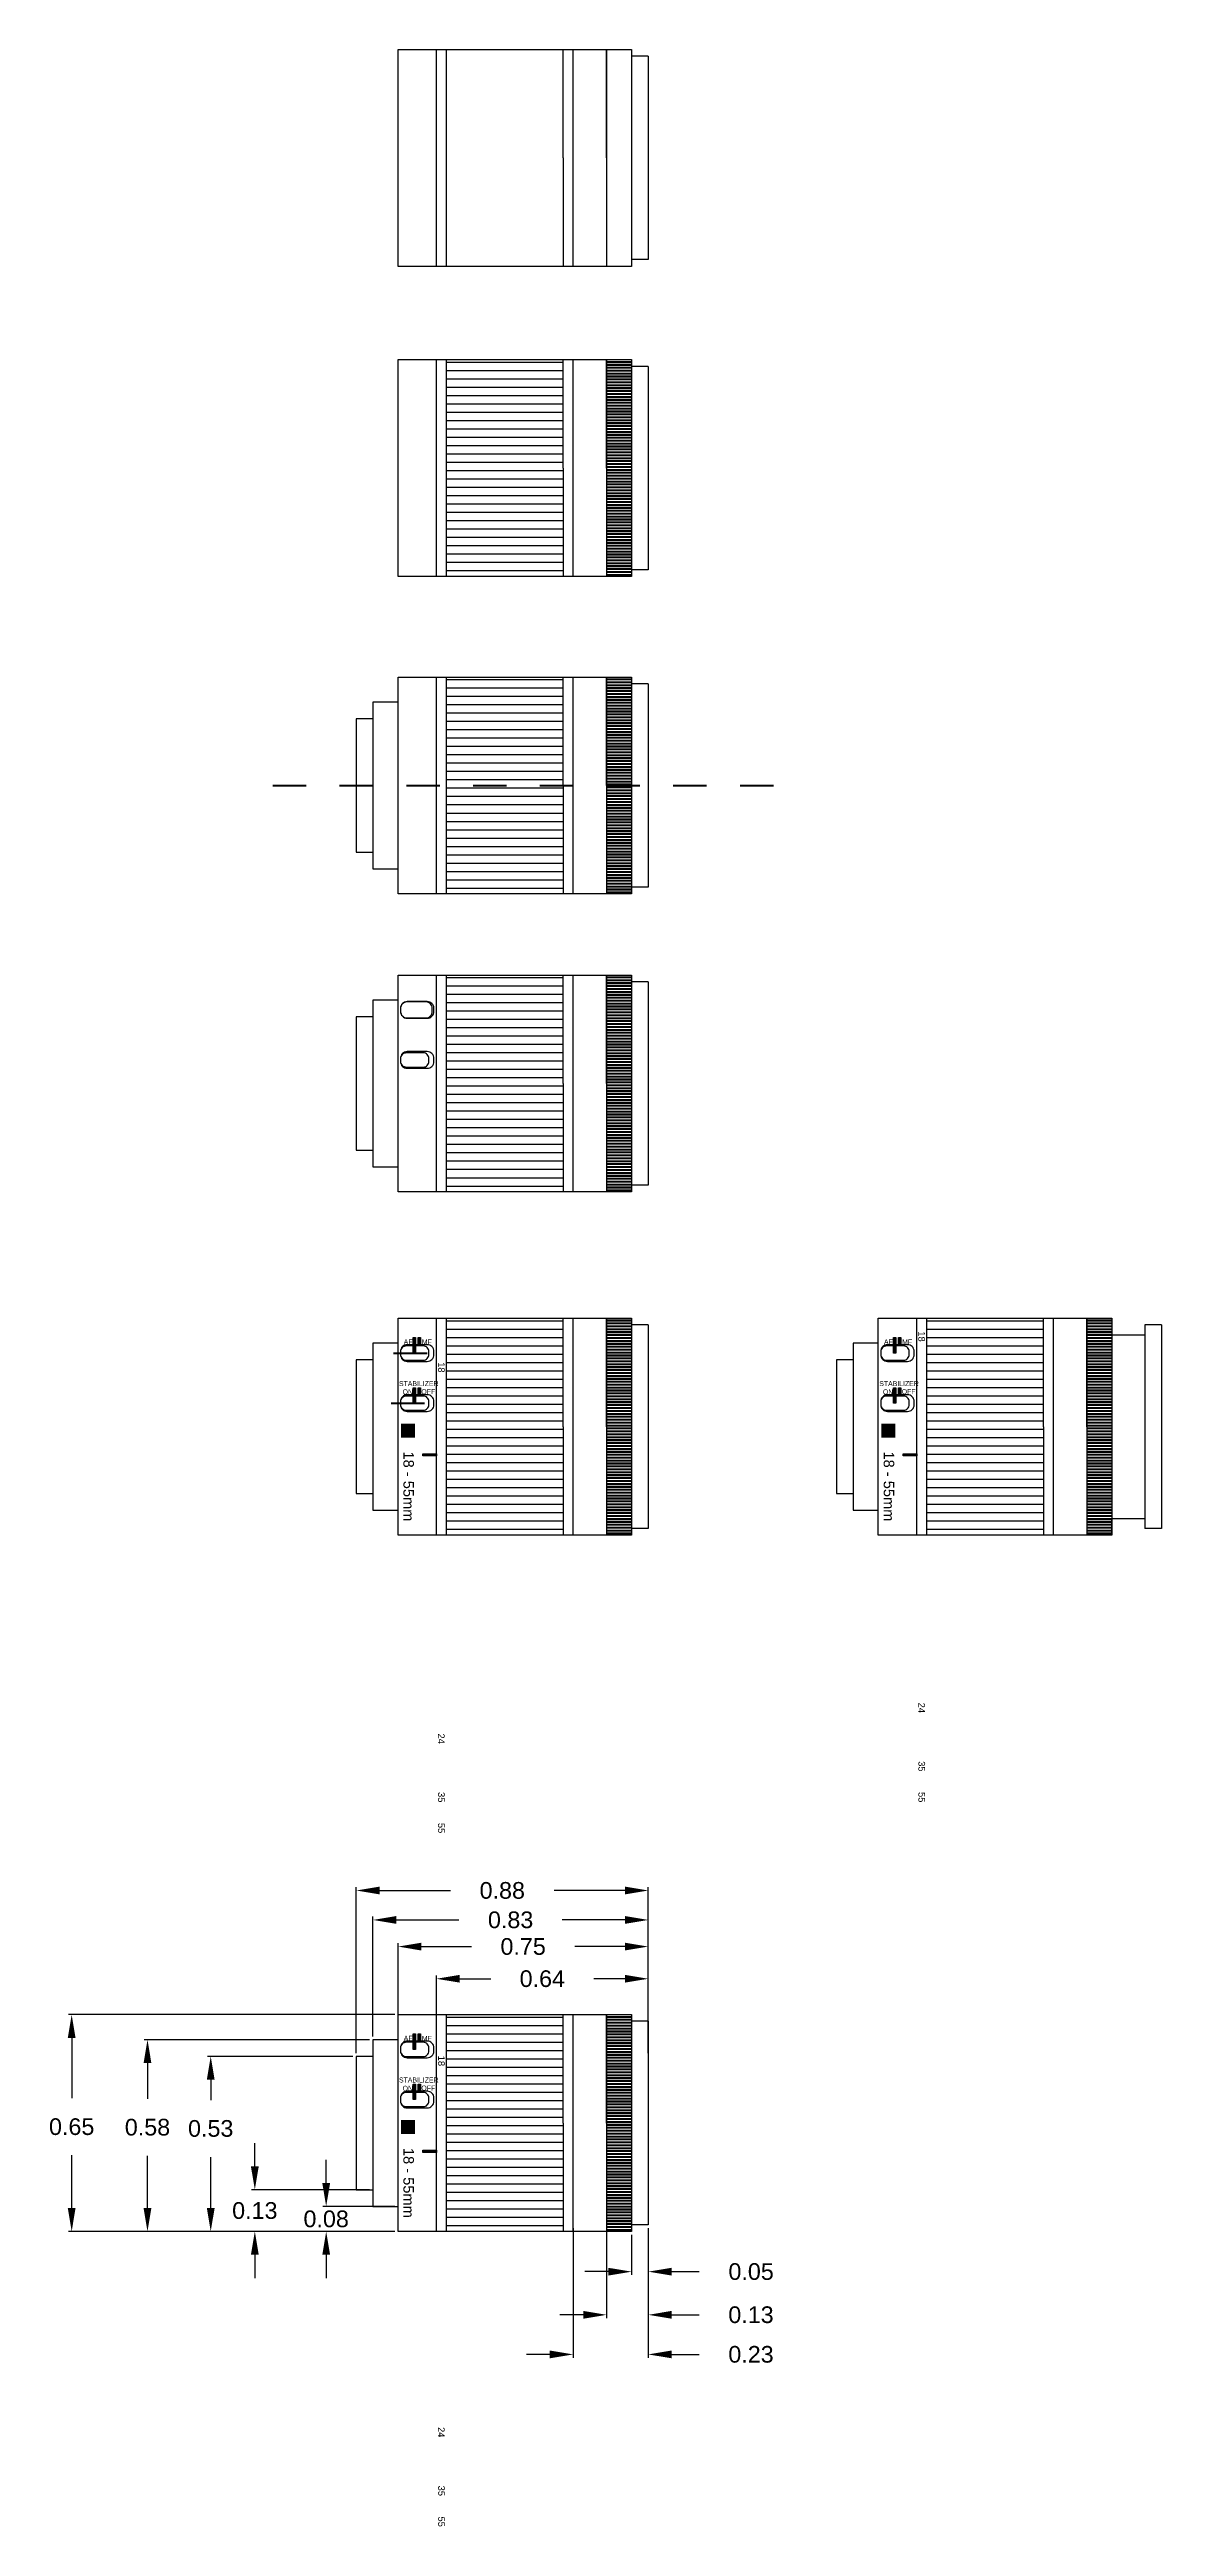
# Model space of a CAD drawing. Header units: millimetres. Extents: x -0.15 to 8.44, y -2.46 to 4.96.
# Drawn here: x -0.15 to 3.18, y -2.46 to 4.96 of the extents above; entities that cross this region are included whole.
import ezdxf

# ---------------------------------------------------------------- set-up
doc = ezdxf.new("R2010")
doc.units = ezdxf.units.MM
doc.header["$MEASUREMENT"] = 0
doc.linetypes.add('DASHED2', pattern=[0.375, 0.25, -0.125])
doc.linetypes.add('PHANTOM2', pattern=[1.25, 0.625, -0.125, 0.125, -0.125, 0.125, -0.125])
for name, color, linetype in [('AXA DE SIMETRIE', 20, 'PHANTOM2'), ('COMUTATOR', 161, 'Continuous'), ('COTARE', 100, 'Continuous'), ('detalii obiectiv', 252, 'Continuous'), ('ILUSTRATII', 255, 'Continuous'), ('INEL CONTROL', 161, 'Continuous'), ('INEL ZOOM', 161, 'Continuous'), ('obiectiv', 255, 'Continuous'), ('SCALA DISTANTA FOCALA', 255, 'Continuous'), ('STABILIZATOR', 141, 'Continuous')]:
    doc.layers.add(name, color=color, linetype=linetype)
doc.styles.get("Standard").update_dxf_attribs({"font": 'arial.ttf'})
doc.dimstyles.get("Standard").update_dxf_attribs({"dimtxt": 0.18, "dimasz": 0.18, "dimexe": 0.18, "dimexo": 0.0625, "dimgap": 0.09, "dimtad": 0, "dimtih": 1, "dimtoh": 1, "dimdec": 4, "dimzin": 0, "dimdsep": 46, "dimtxsty": 'Standard', "dimcen": 0.09, "dimadec": 0, "dimazin": 0, "dimtfac": 1, "dimtdec": 4, "dimtofl": 0, "dimtmove": 0, "dimatfit": 3, "dimfxl": 1, "dimtolj": 1, "dimtzin": 0, "dimarcsym": 0})

# ---------------------------------------------------------------- blocks, each defined once
blk = doc.blocks.new('*D1')
at = {"layer": 'COTARE', "color": 0, "lineweight": -2, "transparency": 16777216}
for p, q in [((1.0052, -0.9385), (1.0052, -0.8109)), ((1.6402, -0.9385), (1.6402, -0.8109)), ((1.0752, -0.8209), (1.1679, -0.8209)), ((1.5702, -0.8209), (1.4775, -0.8209))]:
    blk.add_line(p, q, dxfattribs=at)
at = {"layer": 'COTARE', "color": 0, "lineweight": 158, "transparency": 16777216}
for points in [[(1.0752, -0.8092), (1.0752, -0.8325), (1.0052, -0.8209)], [(1.5702, -0.8092), (1.5702, -0.8325), (1.6402, -0.8209)]]:
    blk.add_solid(points, dxfattribs=at)
at = {"layer": 'Defpoints', "color": 0, "lineweight": 158, "transparency": 16777216}
for p in [(1.0052, -0.8209), (1.0052, -0.9485), (1.6402, -0.9485)]:
    blk.add_point(p, dxfattribs=at)
at = {"layer": 'COTARE', "color": 0, "transparency": 16777216, "insert": (1.3227, -0.8209), "char_height": 0.05, "attachment_point": 5}
blk.add_mtext('\\A1;0.64', dxfattribs=at)
blk = doc.blocks.new('*D2')
at = {"layer": 'COTARE', "color": 0, "lineweight": -2, "transparency": 16777216}
for p, q in [((0.8902, -0.9385), (0.8902, -0.7144)), ((0.9602, -0.7244), (1.1101, -0.7244)), ((1.5702, -0.7244), (1.4203, -0.7244)), ((1.6402, -0.9385), (1.6402, -0.7144))]:
    blk.add_line(p, q, dxfattribs=at)
at = {"layer": 'COTARE', "color": 0, "lineweight": 158, "transparency": 16777216}
for points in [[(0.9602, -0.7128), (0.9602, -0.7361), (0.8902, -0.7244)], [(1.5702, -0.7128), (1.5702, -0.7361), (1.6402, -0.7244)]]:
    blk.add_solid(points, dxfattribs=at)
at = {"layer": 'Defpoints', "color": 0, "lineweight": 158, "transparency": 16777216}
for p in [(0.8902, -0.7244), (0.8902, -0.9485), (1.6402, -0.9485)]:
    blk.add_point(p, dxfattribs=at)
at = {"layer": 'COTARE', "color": 0, "transparency": 16777216, "insert": (1.2652, -0.7244), "char_height": 0.05, "attachment_point": 5}
blk.add_mtext('\\A1;0.75', dxfattribs=at)
blk = doc.blocks.new('*D3')
at = {"layer": 'COTARE', "color": 0, "lineweight": -2, "transparency": 16777216}
for p, q in [((0.8152, -0.9935), (0.8152, -0.6345)), ((0.8852, -0.6445), (1.0728, -0.6445)), ((1.5702, -0.6445), (1.3826, -0.6445)), ((1.6402, -0.9935), (1.6402, -0.6345))]:
    blk.add_line(p, q, dxfattribs=at)
at = {"layer": 'COTARE', "color": 0, "lineweight": 158, "transparency": 16777216}
for points in [[(0.8852, -0.6328), (0.8852, -0.6562), (0.8152, -0.6445)], [(1.5702, -0.6328), (1.5702, -0.6562), (1.6402, -0.6445)]]:
    blk.add_solid(points, dxfattribs=at)
at = {"layer": 'Defpoints', "color": 0, "lineweight": 158, "transparency": 16777216}
for p in [(1.6402, -0.6445), (0.8152, -1.0035), (1.6402, -1.0035)]:
    blk.add_point(p, dxfattribs=at)
at = {"layer": 'COTARE', "color": 0, "transparency": 16777216, "insert": (1.2277, -0.6445), "char_height": 0.05, "attachment_point": 5}
blk.add_mtext('\\A1;0.83', dxfattribs=at)
blk = doc.blocks.new('*D4')
at = {"layer": 'COTARE', "color": 0, "lineweight": -2, "transparency": 16777216}
for p, q in [((0.7652, -1.0435), (0.7652, -0.5463)), ((0.8352, -0.5563), (1.0477, -0.5563)), ((1.5702, -0.5563), (1.3577, -0.5563)), ((1.6402, -1.0435), (1.6402, -0.5463))]:
    blk.add_line(p, q, dxfattribs=at)
at = {"layer": 'COTARE', "color": 0, "lineweight": 158, "transparency": 16777216}
for points in [[(0.8352, -0.5446), (0.8352, -0.568), (0.7652, -0.5563)], [(1.5702, -0.5446), (1.5702, -0.568), (1.6402, -0.5563)]]:
    blk.add_solid(points, dxfattribs=at)
at = {"layer": 'Defpoints', "color": 0, "lineweight": 158, "transparency": 16777216}
for p in [(1.6402, -0.5563), (0.7652, -1.0535), (1.6402, -1.0535)]:
    blk.add_point(p, dxfattribs=at)
at = {"layer": 'COTARE', "color": 0, "transparency": 16777216, "insert": (1.2027, -0.5563), "char_height": 0.05, "attachment_point": 5}
blk.add_mtext('\\A1;0.88', dxfattribs=at)
blk = doc.blocks.new('*D5')
at = {"layer": 'COTARE', "color": 0, "lineweight": -2, "transparency": 16777216}
for p, q in [((0.6749, -1.4335), (0.6749, -1.3635)), ((0.8802, -1.5035), (0.6649, -1.5035)), ((0.8802, -1.5785), (0.6649, -1.5785)), ((0.6749, -1.6485), (0.6749, -1.7185))]:
    blk.add_line(p, q, dxfattribs=at)
at = {"layer": 'COTARE', "color": 0, "lineweight": 158, "transparency": 16777216}
for points in [[(0.6633, -1.4335), (0.6866, -1.4335), (0.6749, -1.5035)], [(0.6633, -1.6485), (0.6866, -1.6485), (0.6749, -1.5785)]]:
    blk.add_solid(points, dxfattribs=at)
at = {"layer": 'Defpoints', "color": 0, "lineweight": 158, "transparency": 16777216}
for p in [(0.6749, -1.5035), (0.8902, -1.5035), (0.8902, -1.5785)]:
    blk.add_point(p, dxfattribs=at)
at = {"layer": 'COTARE', "color": 0, "transparency": 16777216, "insert": (0.6749, -1.541), "char_height": 0.05, "attachment_point": 5}
blk.add_mtext('\\A1;0.08', dxfattribs=at)
blk = doc.blocks.new('*D6')
at = {"layer": 'COTARE', "color": 0, "lineweight": -2, "transparency": 16777216}
for p, q in [((0.4611, -1.3835), (0.4611, -1.3135)), ((0.8052, -1.4535), (0.4511, -1.4535)), ((0.8802, -1.5785), (0.4511, -1.5785)), ((0.4611, -1.6485), (0.4611, -1.7185))]:
    blk.add_line(p, q, dxfattribs=at)
at = {"layer": 'COTARE', "color": 0, "lineweight": 158, "transparency": 16777216}
for points in [[(0.4494, -1.3835), (0.4728, -1.3835), (0.4611, -1.4535)], [(0.4494, -1.6485), (0.4728, -1.6485), (0.4611, -1.5785)]]:
    blk.add_solid(points, dxfattribs=at)
at = {"layer": 'Defpoints', "color": 0, "lineweight": 158, "transparency": 16777216}
for p in [(0.4611, -1.4535), (0.8152, -1.4535), (0.8902, -1.5785)]:
    blk.add_point(p, dxfattribs=at)
at = {"layer": 'COTARE', "color": 0, "transparency": 16777216, "insert": (0.4611, -1.516), "char_height": 0.05, "attachment_point": 5}
blk.add_mtext('\\A1;0.13', dxfattribs=at)
blk = doc.blocks.new('*D7')
at = {"layer": 'COTARE', "color": 0, "lineweight": -2, "transparency": 16777216}
for p, q in [((0.7552, -1.0535), (0.3189, -1.0535)), ((0.3289, -1.1235), (0.3289, -1.1844)), ((0.3289, -1.5085), (0.3289, -1.3555)), ((0.8802, -1.5785), (0.3189, -1.5785))]:
    blk.add_line(p, q, dxfattribs=at)
at = {"layer": 'COTARE', "color": 0, "lineweight": 158, "transparency": 16777216}
for points in [[(0.3173, -1.1235), (0.3406, -1.1235), (0.3289, -1.0535)], [(0.3173, -1.5085), (0.3406, -1.5085), (0.3289, -1.5785)]]:
    blk.add_solid(points, dxfattribs=at)
at = {"layer": 'Defpoints', "color": 0, "lineweight": 158, "transparency": 16777216}
for p in [(0.3289, -1.0535), (0.7652, -1.0535), (0.8902, -1.5785)]:
    blk.add_point(p, dxfattribs=at)
at = {"layer": 'COTARE', "color": 0, "transparency": 16777216, "insert": (0.3289, -1.2699), "char_height": 0.05, "attachment_point": 5}
blk.add_mtext('\\A1;0.53', dxfattribs=at)
blk = doc.blocks.new('*D8')
at = {"layer": 'COTARE', "color": 0, "lineweight": -2, "transparency": 16777216}
for p, q in [((0.8052, -1.0035), (0.1294, -1.0035)), ((0.1394, -1.0735), (0.1394, -1.1805)), ((0.1394, -1.5085), (0.1394, -1.3516)), ((0.8802, -1.5785), (0.1294, -1.5785))]:
    blk.add_line(p, q, dxfattribs=at)
at = {"layer": 'COTARE', "color": 0, "lineweight": 158, "transparency": 16777216}
for points in [[(0.1277, -1.0735), (0.151, -1.0735), (0.1394, -1.0035)], [(0.1277, -1.5085), (0.151, -1.5085), (0.1394, -1.5785)]]:
    blk.add_solid(points, dxfattribs=at)
at = {"layer": 'Defpoints', "color": 0, "lineweight": 158, "transparency": 16777216}
for p in [(0.1394, -1.0035), (0.8152, -1.0035), (0.8902, -1.5785)]:
    blk.add_point(p, dxfattribs=at)
at = {"layer": 'COTARE', "color": 0, "transparency": 16777216, "insert": (0.1394, -1.2661), "char_height": 0.05, "attachment_point": 5}
blk.add_mtext('\\A1;0.58', dxfattribs=at)
blk = doc.blocks.new('*D9')
at = {"layer": 'COTARE', "color": 0, "lineweight": -2, "transparency": 16777216}
for p, q in [((0.8802, -0.9285), (-0.0978, -0.9285)), ((-0.0878, -0.9985), (-0.0878, -1.179)), ((-0.0878, -1.5085), (-0.0878, -1.3501)), ((0.8802, -1.5785), (-0.0978, -1.5785))]:
    blk.add_line(p, q, dxfattribs=at)
at = {"layer": 'COTARE', "color": 0, "lineweight": 158, "transparency": 16777216}
for points in [[(-0.0995, -0.9985), (-0.0762, -0.9985), (-0.0878, -0.9285)], [(-0.0995, -1.5085), (-0.0762, -1.5085), (-0.0878, -1.5785)]]:
    blk.add_solid(points, dxfattribs=at)
at = {"layer": 'Defpoints', "color": 0, "lineweight": 158, "transparency": 16777216}
for p in [(-0.0878, -0.9285), (0.8902, -0.9285), (0.8902, -1.5785)]:
    blk.add_point(p, dxfattribs=at)
at = {"layer": 'COTARE', "color": 0, "transparency": 16777216, "insert": (-0.0878, -1.2646), "char_height": 0.05, "attachment_point": 5}
blk.add_mtext('\\A1;0.65', dxfattribs=at)
blk = doc.blocks.new('*D19')
at = {"layer": 'COTARE', "color": 0, "lineweight": -2, "transparency": 16777216}
for p, q in [((1.5902, -1.5885), (1.5902, -1.709)), ((1.6402, -1.5685), (1.6402, -1.709)), ((1.5202, -1.699), (1.4502, -1.699)), ((1.7102, -1.699), (1.7932, -1.699))]:
    blk.add_line(p, q, dxfattribs=at)
at = {"layer": 'COTARE', "color": 0, "lineweight": 158, "transparency": 16777216}
for points in [[(1.5202, -1.6874), (1.5202, -1.7107), (1.5902, -1.699)], [(1.7102, -1.6874), (1.7102, -1.7107), (1.6402, -1.699)]]:
    blk.add_solid(points, dxfattribs=at)
at = {"layer": 'Defpoints', "color": 0, "lineweight": 158, "transparency": 16777216}
for p in [(1.6402, -1.5585), (1.5902, -1.5785), (1.6402, -1.699)]:
    blk.add_point(p, dxfattribs=at)
at = {"layer": 'COTARE', "color": 0, "transparency": 16777216, "insert": (1.9484, -1.699), "char_height": 0.05, "attachment_point": 5}
blk.add_mtext('\\A1;0.05', dxfattribs=at)
blk = doc.blocks.new('*D20')
at = {"layer": 'COTARE', "color": 0, "lineweight": -2, "transparency": 16777216}
for p, q in [((1.5152, -1.5685), (1.5152, -1.8384)), ((1.6402, -1.5685), (1.6402, -1.8384)), ((1.4452, -1.8284), (1.3752, -1.8284)), ((1.7102, -1.8284), (1.7932, -1.8284))]:
    blk.add_line(p, q, dxfattribs=at)
at = {"layer": 'COTARE', "color": 0, "lineweight": 158, "transparency": 16777216}
for points in [[(1.4452, -1.8167), (1.4452, -1.8401), (1.5152, -1.8284)], [(1.7102, -1.8167), (1.7102, -1.8401), (1.6402, -1.8284)]]:
    blk.add_solid(points, dxfattribs=at)
at = {"layer": 'Defpoints', "color": 0, "lineweight": 158, "transparency": 16777216}
for p in [(1.5152, -1.5585), (1.6402, -1.5585), (1.5152, -1.8284)]:
    blk.add_point(p, dxfattribs=at)
at = {"layer": 'COTARE', "color": 0, "transparency": 16777216, "insert": (1.9481, -1.8284), "char_height": 0.05, "attachment_point": 5}
blk.add_mtext('\\A1;0.13', dxfattribs=at)
blk = doc.blocks.new('*D21')
at = {"layer": 'COTARE', "color": 0, "lineweight": -2, "transparency": 16777216}
for p, q in [((1.4152, -1.5685), (1.4152, -1.9571)), ((1.6402, -1.5685), (1.6402, -1.9571)), ((1.3452, -1.9471), (1.2752, -1.9471)), ((1.7102, -1.9471), (1.7932, -1.9471))]:
    blk.add_line(p, q, dxfattribs=at)
at = {"layer": 'COTARE', "color": 0, "lineweight": 158, "transparency": 16777216}
for points in [[(1.3452, -1.9354), (1.3452, -1.9587), (1.4152, -1.9471)], [(1.7102, -1.9354), (1.7102, -1.9587), (1.6402, -1.9471)]]:
    blk.add_solid(points, dxfattribs=at)
at = {"layer": 'Defpoints', "color": 0, "lineweight": 158, "transparency": 16777216}
for p in [(1.4152, -1.5585), (1.6402, -1.5585), (1.4152, -1.9471)]:
    blk.add_point(p, dxfattribs=at)
at = {"layer": 'COTARE', "color": 0, "transparency": 16777216, "insert": (1.9481, -1.9471), "char_height": 0.05, "attachment_point": 5}
blk.add_mtext('\\A1;0.23', dxfattribs=at)

msp = doc.modelspace()

# ---------------------------------------------------------------- hatches: boundary and pattern name
at = {"layer": 'detalii obiectiv', "true_color": 0x939598}
h = msp.add_hatch(color=252, dxfattribs=at)
h.dxf.hatch_style = 1
h.paths.add_polyline_path([(2.3752, 1.0801), (2.3819, 1.0801), (2.3819, 1.1014), (2.3752, 1.1014)])
h.paths.add_polyline_path([(2.3904, 1.0801), (2.3971, 1.0801), (2.3971, 1.1014), (2.3904, 1.1014)])
h.paths.add_polyline_path([(2.3752, 1.0551), (2.3819, 1.0551), (2.3819, 1.0764), (2.3752, 1.0764)])
h = msp.add_hatch(color=252, dxfattribs=at)
h.dxf.hatch_style = 1
h.paths.add_polyline_path([(0.9358, 0.9299), (0.9425, 0.9299), (0.9425, 0.9512), (0.9358, 0.9512)])
h.paths.add_polyline_path([(0.951, 0.9299), (0.9577, 0.9299), (0.9577, 0.9512), (0.951, 0.9512)])
h.paths.add_polyline_path([(0.9358, 0.9048), (0.9425, 0.9048), (0.9425, 0.9261), (0.9358, 0.9261)])
h = msp.add_hatch(color=252, dxfattribs=at)
h.dxf.hatch_style = 1
h.paths.add_polyline_path([(2.3752, 0.9299), (2.3819, 0.9299), (2.3819, 0.9512), (2.3752, 0.9512)])
h.paths.add_polyline_path([(2.3904, 0.9299), (2.3971, 0.9299), (2.3971, 0.9512), (2.3904, 0.9512)])
h.paths.add_polyline_path([(2.3752, 0.9048), (2.3819, 0.9048), (2.3819, 0.9261), (2.3752, 0.9261)])
at = {"layer": 'detalii obiectiv'}
h = msp.add_hatch(color=0, dxfattribs=at)
h.dxf.hatch_style = 1
h.paths.add_polyline_path([(2.3806, 0.843), (2.3391, 0.843), (2.3391, 0.8015), (2.3806, 0.8015)])
h = msp.add_hatch(color=0, dxfattribs=at)
h.dxf.hatch_style = 1
h.paths.add_polyline_path([(2.4039, 0.7532), (2.4039, 0.7465), (2.4446, 0.7465), (2.4446, 0.7532)])
at = {"layer": 'detalii obiectiv', "true_color": 0x939598}
h = msp.add_hatch(color=252, dxfattribs=at)
h.dxf.hatch_style = 1
h.paths.add_polyline_path([(0.9358, -1.0077), (0.9425, -1.0077), (0.9425, -0.9864), (0.9358, -0.9864)])
h.paths.add_polyline_path([(0.951, -1.0077), (0.9577, -1.0077), (0.9577, -0.9864), (0.951, -0.9864)])
h.paths.add_polyline_path([(0.9358, -1.0327), (0.9425, -1.0327), (0.9425, -1.0114), (0.9358, -1.0114)])
at = {"layer": 'detalii obiectiv'}
h = msp.add_hatch(color=0, dxfattribs=at)
h.dxf.hatch_style = 1
h.paths.add_polyline_path([(0.9645, -1.3346), (0.9645, -1.3413), (1.0052, -1.3413), (1.0052, -1.3346)])
at = {"layer": 'ILUSTRATII', "true_color": 0x939598}
h = msp.add_hatch(color=252, dxfattribs=at)
h.dxf.hatch_style = 1
h.paths.add_polyline_path([(0.9358, 1.0801), (0.9425, 1.0801), (0.9425, 1.1014), (0.9358, 1.1014)])
h.paths.add_polyline_path([(0.951, 1.0801), (0.9577, 1.0801), (0.9577, 1.1014), (0.951, 1.1014)])
h.paths.add_polyline_path([(0.9358, 1.0551), (0.9425, 1.0551), (0.9425, 1.0764), (0.9358, 1.0764)])
at = {"layer": 'ILUSTRATII'}
h = msp.add_hatch(color=0, dxfattribs=at)
h.dxf.hatch_style = 1
h.paths.add_polyline_path([(0.9412, 0.843), (0.8996, 0.843), (0.8996, 0.8015), (0.9412, 0.8015)])
h = msp.add_hatch(color=0, dxfattribs=at)
h.dxf.hatch_style = 1
h.paths.add_polyline_path([(0.9645, 0.7532), (0.9645, 0.7465), (1.0052, 0.7465), (1.0052, 0.7532)])
at = {"layer": 'ILUSTRATII', "true_color": 0x939598}
h = msp.add_hatch(color=252, dxfattribs=at)
h.dxf.hatch_style = 1
h.paths.add_polyline_path([(0.9358, -1.158), (0.9425, -1.158), (0.9425, -1.1367), (0.9358, -1.1367)])
h.paths.add_polyline_path([(0.951, -1.158), (0.9577, -1.158), (0.9577, -1.1367), (0.951, -1.1367)])
h.paths.add_polyline_path([(0.9358, -1.183), (0.9425, -1.183), (0.9425, -1.1617), (0.9358, -1.1617)])
at = {"layer": 'ILUSTRATII'}
h = msp.add_hatch(color=0, dxfattribs=at)
h.dxf.hatch_style = 1
h.paths.add_polyline_path([(0.9412, -1.2448), (0.8996, -1.2448), (0.8996, -1.2864), (0.9412, -1.2864)])
at = {"layer": 'INEL CONTROL'}
h = msp.add_hatch(dxfattribs=at)
h.set_pattern_fill('PLAST', color=256, scale=0.035)
h.set_pattern_definition([(0, (-1.2262225, 2.100934), (0, 0.00875), []), (0, (-1.2262225, 2.102027), (0, 0.00875), []), (0, (-1.2262225, 2.103121), (0, 0.00875), [])])
h.paths.add_polyline_path([(1.5152, 3.3832), (1.5902, 3.3832), (1.5902, 4.0332), (1.5152, 4.0332)])
h = msp.add_hatch(dxfattribs=at)
h.set_pattern_fill('PLAST', color=256, scale=0.035)
h.set_pattern_definition([(0, (-1.2262225, 1.149073), (0, 0.00875), []), (0, (-1.2262225, 1.150166), (0, 0.00875), []), (0, (-1.2262225, 1.15126), (0, 0.00875), [])])
h.paths.add_polyline_path([(1.5152, 2.4313), (1.5902, 2.4313), (1.5902, 3.0813), (1.5152, 3.0813)])
h = msp.add_hatch(dxfattribs=at)
h.set_pattern_fill('PLAST', color=256, scale=0.035)
h.set_pattern_definition([(0, (-1.2262225, 0.255791), (0, 0.00875), []), (0, (-1.2262225, 0.256885), (0, 0.00875), []), (0, (-1.2262225, 0.257978), (0, 0.00875), [])])
h.paths.add_polyline_path([(1.5152, 1.538), (1.5902, 1.538), (1.5902, 2.188), (1.5152, 2.188)])
h = msp.add_hatch(dxfattribs=at)
h.set_pattern_fill('PLAST', color=256, scale=0.035)
h.set_pattern_definition([(0, (-1.2262225, -0.772925), (0, 0.00875), []), (0, (-1.2262225, -0.771832), (0, 0.00875), []), (0, (-1.2262225, -0.770738), (0, 0.00875), [])])
h.paths.add_polyline_path([(1.5152, 0.5093), (1.5902, 0.5093), (1.5902, 1.1593), (1.5152, 1.1593)])
h = msp.add_hatch(dxfattribs=at)
h.set_pattern_fill('PLAST', color=256, scale=0.035)
h.set_pattern_definition([(0, (0.213206, -0.772925), (0, 0.00875), []), (0, (0.213206, -0.771832), (0, 0.00875), []), (0, (0.213206, -0.770738), (0, 0.00875), [])])
h.paths.add_polyline_path([(2.9546, 0.5093), (3.0296, 0.5093), (3.0296, 1.1593), (2.9546, 1.1593)])
h = msp.add_hatch(dxfattribs=at)
h.set_pattern_fill('PLAST', color=256, scale=0.035)
h.set_pattern_definition([(0, (-1.2262225, -2.860753), (0, 0.00875), []), (0, (-1.2262225, -2.859659), (0, 0.00875), []), (0, (-1.2262225, -2.858565), (0, 0.00875), [])])
h.paths.add_polyline_path([(1.5152, -1.5785), (1.5902, -1.5785), (1.5902, -0.9285), (1.5152, -0.9285)])
at = {"layer": 'INEL ZOOM'}
h = msp.add_hatch(dxfattribs=at)
h.set_pattern_fill('LINE', color=256, scale=0.2)
h.set_pattern_definition([(0, (-1.226222, 2.100934), (0, 0.025), [])])
h.paths.add_polyline_path([(1.0352, 3.3832), (1.3852, 3.3832), (1.3852, 3.7082), (1.3852, 4.0332), (1.0352, 4.0332)])
h = msp.add_hatch(dxfattribs=at)
h.set_pattern_fill('LINE', color=256, scale=0.2)
h.set_pattern_definition([(0, (-1.226222, 1.149073), (0, 0.025), [])])
h.paths.add_polyline_path([(1.0352, 2.4313), (1.3852, 2.4313), (1.3852, 2.7563), (1.3852, 3.0813), (1.0352, 3.0813)])
h = msp.add_hatch(dxfattribs=at)
h.set_pattern_fill('LINE', color=256, scale=0.2)
h.set_pattern_definition([(0, (-1.226222, 0.25579), (0, 0.025), [])])
h.paths.add_polyline_path([(1.0352, 1.538), (1.3852, 1.538), (1.3852, 1.863), (1.3852, 2.188), (1.0352, 2.188)])
h = msp.add_hatch(dxfattribs=at)
h.set_pattern_fill('LINE', color=256, scale=0.2)
h.set_pattern_definition([(0, (-1.226222, -0.772925), (0, 0.025), [])])
h.paths.add_polyline_path([(1.0352, 0.5093), (1.3852, 0.5093), (1.3852, 0.8343), (1.3852, 1.1593), (1.0352, 1.1593)])
h = msp.add_hatch(dxfattribs=at)
h.set_pattern_fill('LINE', color=256, scale=0.2)
h.set_pattern_definition([(0, (0.213206, -0.772925), (0, 0.025), [])])
h.paths.add_polyline_path([(2.4746, 0.5093), (2.8246, 0.5093), (2.8246, 0.8343), (2.8246, 1.1593), (2.4746, 1.1593)])
h = msp.add_hatch(dxfattribs=at)
h.set_pattern_fill('LINE', color=256, scale=0.2)
h.set_pattern_definition([(0, (-1.226222, -2.860753), (0, 0.025), [])])
h.paths.add_polyline_path([(1.0352, -1.5785), (1.3852, -1.5785), (1.3852, -1.2535), (1.3852, -0.9285), (1.0352, -0.9285)])

# ---------------------------------------------------------------- linework, layer by layer
at = {"layer": 'AXA DE SIMETRIE', "linetype": 'DASHED2', "lineweight": 158, "ltscale": 0.001}
msp.add_line((0.5152, 2.7563), (2.0969, 2.7563), dxfattribs=at)
at = {"layer": 'AXA DE SIMETRIE', "linetype": 'DASHED2', "lineweight": 158, "ltscale": 0.0005}
for p, q in [((0.8771, 1.0551), (1.0052, 1.0551)), ((0.8696, 0.9049), (1.0052, 0.9049))]:
    msp.add_line(p, q, dxfattribs=at)
at = {"layer": 'COMUTATOR'}
for points in [[(0.9177, 2.0588), (0.9777, 2.0588, 0.414214), (0.9977, 2.0788), (0.9977, 2.0888, 0.414214), (0.9777, 2.1088), (0.9177, 2.1088, 0.414214), (0.8977, 2.0888), (0.8977, 2.0788, 0.414214)], [(0.9168, 2.06), (0.9739, 2.06, 0.414214), (0.993, 2.079), (0.993, 2.0886, 0.414214), (0.9739, 2.1076), (0.9168, 2.1076, 0.414214), (0.8977, 2.0886), (0.8977, 2.079, 0.414214)], [(0.9177, 1.0301), (0.9777, 1.0301, 0.414214), (0.9977, 1.0501), (0.9977, 1.0601, 0.414214), (0.9777, 1.0801), (0.9177, 1.0801, 0.414214), (0.8977, 1.0601), (0.8977, 1.0501, 0.414214)], [(0.9147, 1.0338), (0.9658, 1.0338, 0.414214), (0.9829, 1.0508), (0.9829, 1.0594, 0.414214), (0.9658, 1.0764), (0.9147, 1.0764, 0.414214), (0.8977, 1.0594), (0.8977, 1.0508, 0.414214)], [(2.3571, 1.0301), (2.4171, 1.0301, 0.414214), (2.4371, 1.0501), (2.4371, 1.0601, 0.414214), (2.4171, 1.0801), (2.3571, 1.0801, 0.414214), (2.3371, 1.0601), (2.3371, 1.0501, 0.414214)], [(2.3542, 1.0338), (2.4053, 1.0338, 0.414214), (2.4223, 1.0508), (2.4223, 1.0594, 0.414214), (2.4053, 1.0764), (2.3542, 1.0764, 0.414214), (2.3371, 1.0594), (2.3371, 1.0508, 0.414214)], [(0.9177, -1.0577), (0.9777, -1.0577, 0.414214), (0.9977, -1.0377), (0.9977, -1.0277, 0.414214), (0.9777, -1.0077), (0.9177, -1.0077, 0.414214), (0.8977, -1.0277), (0.8977, -1.0377, 0.414214)], [(0.9147, -1.054), (0.9658, -1.054, 0.414214), (0.9829, -1.037), (0.9829, -1.0285, 0.414214), (0.9658, -1.0114), (0.9147, -1.0114, 0.414214), (0.8977, -1.0285), (0.8977, -1.037, 0.414214)]]:
    msp.add_lwpolyline(points, format="xyb", close=True, dxfattribs=at)
at = {"layer": 'detalii obiectiv'}
for p, q in [((0.9403, 1.0764), (0.9403, 1.0764)), ((0.9403, 1.0551), (0.9403, 1.0551)), ((0.9425, 1.0723), (0.9425, 1.0565)), ((2.3797, 1.0764), (2.3797, 1.0764)), ((2.3797, 1.0551), (2.3797, 1.0551)), ((2.3819, 1.0723), (2.3819, 1.0565)), ((0.9425, 0.9221), (0.9425, 0.9063)), ((2.3819, 0.9221), (2.3819, 0.9063)), ((0.9403, -1.0114), (0.9403, -1.0114)), ((0.9403, -1.0327), (0.9403, -1.0327)), ((0.9425, -1.0155), (0.9425, -1.0313)), ((0.9425, -1.1657), (0.9425, -1.1816))]:
    msp.add_line(p, q, dxfattribs=at)
for points in [[(1.0052, 0.7465), (0.9645, 0.7465), (0.9645, 0.7532), (1.0052, 0.7532)], [(2.4446, 0.7465), (2.4039, 0.7465), (2.4039, 0.7532), (2.4446, 0.7532)]]:
    msp.add_lwpolyline(points, close=True, dxfattribs=at)
at = {"layer": 'ILUSTRATII'}
for points in [[(0.9358, 1.0801), (0.9358, 1.1014), (0.9425, 1.1014), (0.9425, 1.0801)], [(0.9358, 1.0551), (0.9358, 1.0764), (0.9425, 1.0764), (0.9425, 1.0551)], [(0.951, 1.0801), (0.951, 1.1014), (0.9577, 1.1014), (0.9577, 1.0801)], [(2.3752, 1.0801), (2.3752, 1.1014), (2.3819, 1.1014), (2.3819, 1.0801)], [(2.3752, 1.0551), (2.3752, 1.0764), (2.3819, 1.0764), (2.3819, 1.0551)], [(2.3904, 1.0801), (2.3904, 1.1014), (2.3971, 1.1014), (2.3971, 1.0801)], [(0.9358, 0.9299), (0.9358, 0.9512), (0.9425, 0.9512), (0.9425, 0.9299)], [(0.9358, 0.9048), (0.9358, 0.9261), (0.9425, 0.9261), (0.9425, 0.9048)], [(0.951, 0.9299), (0.951, 0.9512), (0.9577, 0.9512), (0.9577, 0.9299)], [(2.3752, 0.9299), (2.3752, 0.9512), (2.3819, 0.9512), (2.3819, 0.9299)], [(2.3752, 0.9048), (2.3752, 0.9261), (2.3819, 0.9261), (2.3819, 0.9048)], [(2.3904, 0.9299), (2.3904, 0.9512), (2.3971, 0.9512), (2.3971, 0.9299)], [(0.9358, -1.0077), (0.9358, -0.9864), (0.9425, -0.9864), (0.9425, -1.0077)], [(0.9358, -1.0327), (0.9358, -1.0114), (0.9425, -1.0114), (0.9425, -1.0327)], [(0.951, -1.0077), (0.951, -0.9864), (0.9577, -0.9864), (0.9577, -1.0077)], [(0.9358, -1.158), (0.9358, -1.1367), (0.9425, -1.1367), (0.9425, -1.158)], [(0.9358, -1.183), (0.9358, -1.1617), (0.9425, -1.1617), (0.9425, -1.183)], [(0.951, -1.158), (0.951, -1.1367), (0.9577, -1.1367), (0.9577, -1.158)], [(1.0052, -1.3413), (0.9645, -1.3413), (0.9645, -1.3346), (1.0052, -1.3346)]]:
    msp.add_lwpolyline(points, close=True, dxfattribs=at)
at = {"layer": 'INEL CONTROL'}
for p, q in [((1.4152, 4.313), (1.4152, 4.963)), ((1.5152, 4.963), (1.5152, 4.313))]:
    msp.add_line(p, q, dxfattribs=at)
at = {"layer": 'INEL ZOOM'}
for p, q in [((1.0352, 4.313), (1.0352, 4.963)), ((1.3852, 4.638), (1.3852, 4.963)), ((1.3852, 4.638), (1.3852, 4.313)), ((1.0352, 0.5093), (1.0352, 1.1593)), ((1.3852, 0.8343), (1.3852, 1.1593)), ((1.3852, 0.8343), (1.3852, 0.5093))]:
    msp.add_line(p, q, dxfattribs=at)
at = {"layer": 'obiectiv'}
for p, q in [((1.0052, 4.313), (1.0052, 4.963)), ((1.5152, 4.638), (1.5152, 4.963)), ((1.6402, 4.943), (1.5902, 4.943)), ((1.6402, 4.943), (1.6402, 4.333)), ((1.6402, 4.333), (1.5902, 4.333)), ((1.0052, 3.3832), (1.0052, 4.0332)), ((1.0352, 3.3832), (1.0352, 4.0332)), ((1.3852, 3.7082), (1.3852, 4.0332)), ((1.4152, 3.3832), (1.4152, 4.0332)), ((1.5152, 3.7082), (1.5152, 4.0332)), ((1.5152, 4.0332), (1.5152, 3.3832)), ((1.6402, 4.0132), (1.5902, 4.0132)), ((1.6402, 4.0132), (1.6402, 3.4032)), ((1.3852, 3.7082), (1.3852, 3.3832)), ((1.6402, 3.4032), (1.5902, 3.4032)), ((1.0052, 2.4313), (1.0052, 3.0813)), ((1.0352, 2.4313), (1.0352, 3.0813)), ((1.3852, 2.7563), (1.3852, 3.0813)), ((1.4152, 2.4313), (1.4152, 3.0813)), ((1.5152, 2.7563), (1.5152, 3.0813)), ((1.5152, 3.0813), (1.5152, 2.4313)), ((1.6402, 3.0613), (1.5902, 3.0613)), ((1.6402, 3.0613), (1.6402, 2.4513)), ((0.8902, 3.0063), (0.8152, 3.0063)), ((0.8152, 3.0063), (0.8152, 2.5063)), ((0.8152, 2.9563), (0.7652, 2.9563)), ((0.7652, 2.9563), (0.7652, 2.5563)), ((1.3852, 2.7563), (1.3852, 2.4313)), ((0.7652, 2.5563), (0.8152, 2.5563)), ((0.8152, 2.5063), (0.8902, 2.5063)), ((1.6402, 2.4513), (1.5902, 2.4513)), ((1.0052, 1.538), (1.0052, 2.188)), ((1.0352, 1.538), (1.0352, 2.188)), ((1.3852, 1.863), (1.3852, 2.188)), ((1.4152, 1.538), (1.4152, 2.188)), ((1.5152, 1.863), (1.5152, 2.188)), ((1.5152, 2.188), (1.5152, 1.538)), ((1.6402, 2.168), (1.5902, 2.168)), ((1.6402, 2.168), (1.6402, 1.558)), ((0.8902, 2.113), (0.8152, 2.113)), ((0.8152, 2.113), (0.8152, 1.613)), ((0.8152, 2.063), (0.7652, 2.063)), ((0.7652, 2.063), (0.7652, 1.663)), ((1.3852, 1.863), (1.3852, 1.538)), ((0.7652, 1.663), (0.8152, 1.663)), ((0.8152, 1.613), (0.8902, 1.613)), ((1.6402, 1.558), (1.5902, 1.558)), ((1.4152, 0.5093), (1.4152, 1.1593)), ((1.5152, 0.8343), (1.5152, 1.1593)), ((1.5152, 1.1593), (1.5152, 0.5093)), ((1.6402, 1.1393), (1.5902, 1.1393)), ((1.6402, 1.1393), (1.6402, 0.5293)), ((2.4746, 0.5093), (2.4746, 1.1593)), ((2.8246, 0.8343), (2.8246, 1.1593)), ((2.8546, 0.5093), (2.8546, 1.1593)), ((2.9546, 0.8343), (2.9546, 1.1593)), ((2.9546, 1.1593), (2.9546, 0.5093)), ((3.0296, 1.1593), (3.0296, 1.1093)), ((3.1782, 1.1393), (3.1282, 1.1393)), ((3.1282, 1.1393), (3.1282, 0.5293)), ((3.1782, 1.1393), (3.1782, 0.5293)), ((0.8902, 1.0843), (0.8152, 1.0843)), ((0.8152, 1.0843), (0.8152, 0.5843)), ((2.3296, 1.0843), (2.2546, 1.0843)), ((2.2546, 1.0843), (2.2546, 0.5843)), ((3.0296, 1.1093), (3.1282, 1.1093)), ((0.8152, 1.0343), (0.7652, 1.0343)), ((0.7652, 1.0343), (0.7652, 0.6343)), ((2.2546, 1.0343), (2.2046, 1.0343)), ((2.2046, 1.0343), (2.2046, 0.6343)), ((2.8246, 0.8343), (2.8246, 0.5093)), ((0.7652, 0.6343), (0.8152, 0.6343)), ((2.2046, 0.6343), (2.2546, 0.6343)), ((0.8152, 0.5843), (0.8902, 0.5843)), ((1.6402, 0.5293), (1.5902, 0.5293)), ((2.2546, 0.5843), (2.3296, 0.5843)), ((3.0296, 0.5093), (3.0296, 0.5593)), ((3.0296, 0.5593), (3.1282, 0.5593)), ((3.1782, 0.5293), (3.1282, 0.5293)), ((1.0352, -1.5785), (1.0352, -0.9285)), ((1.3852, -1.2535), (1.3852, -0.9285)), ((1.4152, -1.5785), (1.4152, -0.9285)), ((1.5152, -1.2535), (1.5152, -0.9285)), ((1.5152, -0.9285), (1.5152, -1.5785)), ((1.6402, -0.9485), (1.5902, -0.9485)), ((1.6402, -0.9485), (1.6402, -1.5585)), ((0.8902, -1.0035), (0.8152, -1.0035)), ((0.8152, -1.0035), (0.8152, -1.5035)), ((0.8152, -1.0535), (0.7652, -1.0535)), ((0.7652, -1.0535), (0.7652, -1.4535)), ((1.3852, -1.2535), (1.3852, -1.5785)), ((0.7652, -1.4535), (0.8152, -1.4535)), ((0.8152, -1.5035), (0.8902, -1.5035)), ((1.6402, -1.5585), (1.5902, -1.5585))]:
    msp.add_line(p, q, dxfattribs=at)
for points in [[(1.5902, 4.313), (0.8902, 4.313), (0.8902, 4.963), (1.5902, 4.963)], [(1.5902, 3.3832), (0.8902, 3.3832), (0.8902, 4.0332), (1.5902, 4.0332)], [(1.5902, 2.4313), (0.8902, 2.4313), (0.8902, 3.0813), (1.5902, 3.0813)], [(1.5902, 1.538), (0.8902, 1.538), (0.8902, 2.188), (1.5902, 2.188)], [(1.5902, 0.5093), (0.8902, 0.5093), (0.8902, 1.1593), (1.5902, 1.1593)], [(3.0296, 0.5093), (2.3296, 0.5093), (2.3296, 1.1593), (3.0296, 1.1593)], [(1.5902, -1.5785), (0.8902, -1.5785), (0.8902, -0.9285), (1.5902, -0.9285)]]:
    msp.add_lwpolyline(points, close=True, dxfattribs=at)
at = {"layer": 'SCALA DISTANTA FOCALA'}
for p, q in [((1.0052, 0.5093), (1.0052, 1.1593)), ((2.4446, 0.5093), (2.4446, 1.1593)), ((1.0052, -1.5785), (1.0052, -0.9285))]:
    msp.add_line(p, q, dxfattribs=at)
at = {"layer": 'STABILIZATOR'}
for points in [[(0.9177, 1.9086), (0.9777, 1.9086, 0.414214), (0.9977, 1.9286), (0.9977, 1.9386, 0.414214), (0.9777, 1.9586), (0.9177, 1.9586, 0.414214), (0.8977, 1.9386), (0.8977, 1.9286, 0.414214)], [(0.9147, 1.9123), (0.9658, 1.9123, 0.414214), (0.9829, 1.9293), (0.9829, 1.9378, 0.414214), (0.9658, 1.9549), (0.9147, 1.9549, 0.414214), (0.8977, 1.9378), (0.8977, 1.9293, 0.414214)], [(0.9177, 0.8799), (0.9777, 0.8799, 0.414214), (0.9977, 0.8999), (0.9977, 0.9099, 0.414214), (0.9777, 0.9299), (0.9177, 0.9299, 0.414214), (0.8977, 0.9099), (0.8977, 0.8999, 0.414214)], [(0.9147, 0.8836), (0.9658, 0.8836, 0.414214), (0.9829, 0.9006), (0.9829, 0.9091, 0.414214), (0.9658, 0.9261), (0.9147, 0.9261, 0.414214), (0.8977, 0.9091), (0.8977, 0.9006, 0.414214)], [(2.3571, 0.8799), (2.4171, 0.8799, 0.414214), (2.4371, 0.8999), (2.4371, 0.9099, 0.414214), (2.4171, 0.9299), (2.3571, 0.9299, 0.414214), (2.3371, 0.9099), (2.3371, 0.8999, 0.414214)], [(2.3542, 0.8836), (2.4053, 0.8836, 0.414214), (2.4223, 0.9006), (2.4223, 0.9091, 0.414214), (2.4053, 0.9261), (2.3542, 0.9261, 0.414214), (2.3371, 0.9091), (2.3371, 0.9006, 0.414214)], [(0.9177, -1.208), (0.9777, -1.208, 0.414214), (0.9977, -1.188), (0.9977, -1.178, 0.414214), (0.9777, -1.158), (0.9177, -1.158, 0.414214), (0.8977, -1.178), (0.8977, -1.188, 0.414214)], [(0.9147, -1.2043), (0.9658, -1.2043, 0.414214), (0.9829, -1.1872), (0.9829, -1.1787, 0.414214), (0.9658, -1.1617), (0.9147, -1.1617, 0.414214), (0.8977, -1.1787), (0.8977, -1.1872, 0.414214)]]:
    msp.add_lwpolyline(points, format="xyb", close=True, dxfattribs=at)

# ---------------------------------------------------------------- texts
at = {"layer": 'COTARE', "char_height": 0.015, "attachment_point": 1}
for s, insert in [('{\\fFranklin Gothic Book|b0|i0|c0|p34;\\C0;AF}', (0.9072, 1.096)), ('{\\fFranklin Gothic Book|b0|i0|c0|p34;\\C0;MF}', (0.9616, 1.0958)), ('{\\fFranklin Gothic Book|b0|i0|c0|p34;\\C0;AF}', (2.3466, 1.096)), ('{\\fFranklin Gothic Book|b0|i0|c0|p34;\\C0;MF}', (2.4011, 1.0958)), ('{\\fFranklin Gothic Book|b0|i0|c0|p34;\\C0;STABILIZER}', (0.8931, 0.9709)), ('{\\fFranklin Gothic Book|b0|i0|c0|p34;\\C0;STABILIZER}', (2.3325, 0.9709)), ('{\\fFranklin Gothic Book|b0|i0|c0|p34;\\C0;AF}', (0.9072, -0.9919)), ('{\\fFranklin Gothic Book|b0|i0|c0|p34;\\C0;MF}', (0.9616, -0.992)), ('{\\fFranklin Gothic Book|b0|i0|c0|p34;\\C0;STABILIZER}', (0.8931, -1.1169))]:
    msp.add_mtext_dynamic_manual_height_columns(s, width=0.014869, gutter_width=1, heights=[0], dxfattribs=dict(at, insert=insert))
at = {"layer": 'detalii obiectiv', "char_height": 0.015, "attachment_point": 1}
for s, insert in [('{\\fFranklin Gothic Book|b0|i0|c0|p34;\\C0;ON}', (0.904, 0.9461)), ('{\\fFranklin Gothic Book|b0|i0|c0|p34;\\C0;OFF}', (0.9602, 0.9468)), ('{\\fFranklin Gothic Book|b0|i0|c0|p34;\\C0;ON}', (2.3434, 0.9461)), ('{\\fFranklin Gothic Book|b0|i0|c0|p34;\\C0;OFF}', (2.3997, 0.9468)), ('{\\fFranklin Gothic Book|b0|i0|c0|p34;\\C0;ON}', (0.904, -1.1417)), ('{\\fFranklin Gothic Book|b0|i0|c0|p34;\\C0;OFF}', (0.9602, -1.141))]:
    msp.add_mtext_dynamic_manual_height_columns(s, width=0.014869, gutter_width=1, heights=[0], dxfattribs=dict(at, insert=insert))
at = {"layer": 'detalii obiectiv', "char_height": 0.031393, "attachment_point": 1, "rotation": 270}
for insert in [(0.9378, 0.7599), (2.3772, 0.7599), (0.9378, -1.328)]:
    msp.add_mtext_dynamic_manual_height_columns('{\\C0;18 - 55mm}', width=0.217554, gutter_width=2.0928, heights=[0], dxfattribs=dict(at, insert=insert))
at = {"layer": 'SCALA DISTANTA FOCALA', "char_height": 0.02, "attachment_point": 1, "rotation": 270}
for insert in [(2.4697, 1.1202), (1.0303, 1.0277), (1.0304, -1.0517)]:
    msp.add_mtext_dynamic_manual_height_columns('{\\C0;18}', width=0.022416, gutter_width=1, heights=[0.0198], dxfattribs=dict(at, insert=insert))
at = {"layer": 'SCALA DISTANTA FOCALA'}
note = msp.add_mtext_dynamic_manual_height_columns('{\\C0;24\\P}', width=0.022416, gutter_width=1, heights=[0.0198, 0], dxfattribs=dict(at, insert=(2.4693, 1.0293), char_height=0.02, attachment_point=1, rotation=270))
note = msp.add_mtext_dynamic_manual_height_columns('{\\C0;24\\P}', width=0.022416, gutter_width=1, heights=[0.0198, 0], dxfattribs=dict(at, insert=(1.0299, 0.9368), char_height=0.02, attachment_point=1, rotation=270))
note = msp.add_mtext_dynamic_manual_height_columns('{\\C0;35\\P}', width=0.022416, gutter_width=1, heights=[0.0198, 0], dxfattribs=dict(at, insert=(2.4698, 0.8538), char_height=0.02, attachment_point=1, rotation=270))
note = msp.add_mtext_dynamic_manual_height_columns('{\\C0;35\\P}', width=0.022416, gutter_width=1, heights=[0.0198, 0], dxfattribs=dict(at, insert=(1.0303, 0.7613), char_height=0.02, attachment_point=1, rotation=270))
note = msp.add_mtext_dynamic_manual_height_columns('{\\C0;55\\P}', width=0.022416, gutter_width=1, heights=[0.0198, 0], dxfattribs=dict(at, insert=(2.4698, 0.7613), char_height=0.02, attachment_point=1, rotation=270))
note = msp.add_mtext_dynamic_manual_height_columns('{\\C0;55\\P}', width=0.022416, gutter_width=1, heights=[0.0198, 0], dxfattribs=dict(at, insert=(1.0303, 0.6688), char_height=0.02, attachment_point=1, rotation=270))
note = msp.add_mtext_dynamic_manual_height_columns('{\\C0;24\\P}', width=0.022416, gutter_width=1, heights=[0.0198, 0], dxfattribs=dict(at, insert=(1.03, -1.1425), char_height=0.02, attachment_point=1, rotation=270))
note = msp.add_mtext_dynamic_manual_height_columns('{\\C0;35\\P}', width=0.022416, gutter_width=1, heights=[0.0198, 0], dxfattribs=dict(at, insert=(1.0305, -1.3181), char_height=0.02, attachment_point=1, rotation=270))
note = msp.add_mtext_dynamic_manual_height_columns('{\\C0;55\\P}', width=0.022416, gutter_width=1, heights=[0.0198, 0], dxfattribs=dict(at, insert=(1.0305, -1.4106), char_height=0.02, attachment_point=1, rotation=270))

# ---------------------------------------------------------------- dimensions: what is measured, and where the dimension line sits
at = {"layer": 'COTARE'}
for base, p1, p2, picture, middle in [((1.6402023791, -0.5563117741), (0.7652023791, -1.0535024928), (1.6402023791, -1.0535024928), '*D4', (1.2027023791, -0.5563117741)), ((1.6402023791, -0.6445001693), (0.8152023791, -1.0035024928), (1.6402023791, -1.0035024928), '*D3', (1.2277023791, -0.6445001693)), ((0.8902, -0.7244), (1.6402, -0.9485), (0.8902, -0.9485), '*D2', (1.2652, -0.7244)), ((1.0052023791, -0.8208768956), (1.6402023791, -0.9485024928), (1.0052023791, -0.9485024928), '*D1', (1.3227023791, -0.8208768956)), ((1.4152023791, -1.9470595278), (1.6402023791, -1.5585024928), (1.4152023791, -1.5585024928), '*D21', (1.9481287092, -1.9470595278)), ((1.5152023791, -1.8283868498), (1.6402023791, -1.5585024928), (1.5152023791, -1.5585024928), '*D20', (1.9481287092, -1.8283868498)), ((1.6402, -1.699), (1.5902, -1.5785), (1.6402, -1.5585), '*D19', (1.9484, -1.699))]:
    dim = msp.add_linear_dim(base=base, p1=p1, p2=p2, dimstyle='Standard', override={"dimtxt": 0.05, "dimasz": 0.07, "dimexe": 0.01, "dimexo": 0.01, "dimdec": 2}, dxfattribs=at)
    dim.commit()
    dim.dimension.update_dxf_attribs({"geometry": picture, "text_midpoint": middle, "dimtype": 160})
for base, p1, p2, picture, middle in [((-0.0878, -0.9285), (0.8902, -1.5785), (0.8902, -0.9285), '*D9', (-0.0878, -1.2646)), ((0.1393653211, -1.0035024928), (0.8902023791, -1.5785024928), (0.8152023791, -1.0035024928), '*D8', (0.1393653211, -1.2660653174)), ((0.3289264772, -1.0535024928), (0.8902023791, -1.5785024928), (0.7652023791, -1.0535024928), '*D7', (0.3289264772, -1.2699175619)), ((0.4611086587, -1.4535024928), (0.8902023791, -1.5785024928), (0.8152023791, -1.4535024928), '*D6', (0.4611086587, -1.5160024928)), ((0.6749269786, -1.5035024928), (0.8902023791, -1.5785024928), (0.8902023791, -1.5035024928), '*D5', (0.6749269786, -1.5410024928))]:
    dim = msp.add_linear_dim(base=base, p1=p1, p2=p2, angle=90, dimstyle='Standard', override={"dimtxt": 0.05, "dimasz": 0.07, "dimexe": 0.01, "dimexo": 0.01, "dimgap": 0.06, "dimdec": 2}, dxfattribs=at)
    dim.commit()
    dim.dimension.update_dxf_attribs({"geometry": picture, "text_midpoint": middle, "dimtype": 160})

doc.saveas('drawing.dxf')
